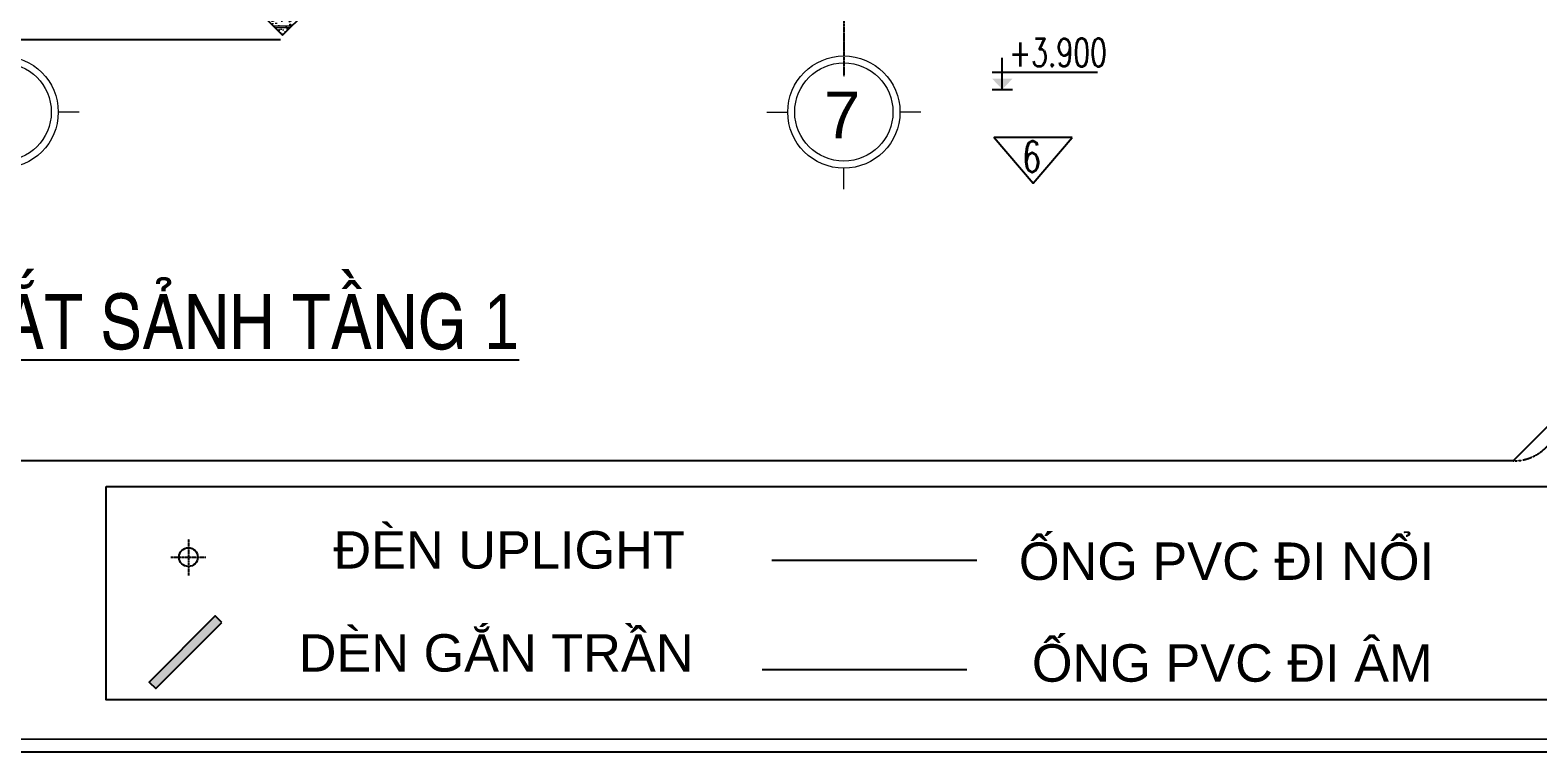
# Model space of a CAD drawing. Extents: x 134921 to 2525442, y -280073 to 23449.
# Drawn here: x 394712 to 410834, y -19306 to -11590 of the extents above; entities that cross this region are included whole.
import ezdxf
from ezdxf.enums import TextEntityAlignment as Align
from ezdxf.xclip import XClip

# ---------------------------------------------------------------- set-up
doc = ezdxf.new("R2010")
doc.units = 0
doc.header["$XCLIPFRAME"] = 2
for name, pattern in [('DASH2', [0.375, 0.25, -0.125]), ('DASHED', [0.75, 0.5, -0.25]), ('X_GRID$0$CENTER', [2, 1.25, -0.25, 0.25, -0.25])]:
    doc.linetypes.add(name, pattern=pattern)
doc.layers.get('0').update_dxf_attribs({"linetype": 'CONTINUOUS'})
doc.layers.get('Defpoints').update_dxf_attribs({"linetype": 'CONTINUOUS'})
for name, color, linetype, lineweight in [('A-ARROW', 4, 'CONTINUOUS', 20), ('DIA HINH', 8, 'CONTINUOUS', 5), ('dims', 1, 'CONTINUOUS', 18), ('HACTH', 251, 'CONTINUOUS', 9), ('KHUNG TEN SD3 - Ariyana$0$0-CON', 7, 'CONTINUOUS', 0), ('Kitchen_Equipment', 2, 'CONTINUOUS', 0), ('PL01$0$htch', 8, 'CONTINUOUS', 9), ('TEXT', 7, 'CONTINUOUS', 5), ('X_LANDSCAPE$0$CAY', 84, 'CONTINUOUS', 5)]:
    doc.layers.add(name, color=color, linetype=linetype, lineweight=lineweight)
for name, color, linetype in [('CDC-BETONG', 2, 'CONTINUOUS'), ('CHU', 3, 'CONTINUOUS'), ('chuyen-chi-tiet', 30, 'CONTINUOUS'), ('E- ONG PVC', 1, 'DASHED'), ('E-DIM1', 9, 'CONTINUOUS'), ('frame', 7, 'CONTINUOUS'), ('HBS-Text1', 2, 'CONTINUOUS'), ('I-DETL-PATT', 252, 'CONTINUOUS'), ('manh', 8, 'CONTINUOUS'), ('PL01$0$col', 5, 'CONTINUOUS'), ('signal', 5, 'CONTINUOUS'), ('TE', 7, 'CONTINUOUS'), ('X_GRID$0$A-GRID 1', 253, 'X_GRID$0$CENTER')]:
    doc.layers.add(name, color=color, linetype=linetype)
doc.styles.add('GHICHU', font='VHARIAL_1.TTF', dxfattribs={"height": 180})
doc.styles.add('GuideText', font='romans.shx', dxfattribs={"width": 0.75, "bigfont": 'vns.shx'})
doc.styles.add('HBS-TitleText', font='VHARIALN_1.TTF', dxfattribs={"width": 0.75})
doc.styles.add('TEXT1', font='VHARIAL_1.TTF', dxfattribs={"width": 0.85, "height": 200})

# ---------------------------------------------------------------- blocks, each defined once
blk = doc.blocks.new('PL01$0$X-ColumnGrid-1$0$C3545')
at = {"layer": 'PL01$0$htch', "ltscale": 5}
h = blk.add_hatch(dxfattribs=at)
h.set_pattern_fill('1BETONG2-BOP', color=256, scale=20, style=0, pattern_type=2)
h.set_pattern_definition([(50, (96209.34, 47291.99), (143.452, -12.5504), [15, -165]), (355, (96209.34, 47292), (-27.7503, 150.4384), [12, -132]), (100.4514, (96221.3, 47290.95), (115.702, 137.888), [12.748, -140.2284]), (46.1842, (96209.34, 47332), (213.448, -33.104), [22.5, -247.5]), (96.6356, (96227.13, 47329.23), (186.9325, 194.8236), [19.122, -210.3426]), (351.1842, (96209.34, 47332), (186.9324, 194.824), [18, -198]), (21, (96229.34, 47321.99), (119.3814, -80.5238), [15, -165]), (226, (96229.34, 47322), (134.3764, -73.108), [12, -132]), (71.4514, (96239.29, 47315.28), (168.0445, 64.506), [12.748, -140.2284]), (67.5, (96209.34, 47291.993), (-31.18324, 58.8749), [0, -130.4, 0, -134, 0, -132.5]), (4.5, (96209.34, 47291.99), (56.6702, 76.02064), [0, -76.4, 0, -127.4, 0, -50.5]), (327.5, (96164.74, 47291.993), (106.7645, -4.51097), [0, -50, 0, -156, 0, -207]), (317.5, (96144.74, 47291.99), (116.6372, 20.021), [0, -65, 0, -103.6, 0, -147]), (315, (96209.34, 47291.99), (60.1041, 60.1041), []), (315, (96209.34, 47316.49), (60.1041, 60.1041), [])])
h.paths.add_polyline_path([(89575, 45225), (89225, 45225), (89225, 44775), (89575, 44775)])
at = {"layer": 'CDC-BETONG', "ltscale": 5}
blk.add_lwpolyline([(89225, 44775), (89575, 44775), (89575, 45225), (89225, 45225)], close=True, dxfattribs=at)
blk = doc.blocks.new('PL01$0$X_COLUMN UPPER GROUND')
at = {"layer": 'PL01$0$col', "rotation": 68.82570963900916}
blk.add_blockref('PL01$0$X-ColumnGrid-1$0$C3545', (707793, 1152225), dxfattribs=at)
blk = doc.blocks.new('szdggh')
for p, q in [((401117, -438593.2), (401690.8, -438593.2)), ((401117, -438687.8), (401227.8, -438687.8))]:
    blk.add_line(p, q)
blk.add_lwpolyline([(401171.7, -438687.8), (401171.7, -438515.1)])
blk.add_solid([(401117, -438629.9), (401226.4, -438629.9), (401171.7, -438687.8)])
blk = doc.blocks.new('duong-doc')
at = {"layer": 'I-DETL-PATT'}
blk.add_line((1910357, 1053348), (1921847, 1053348), dxfattribs=at)
blk = doc.blocks.new('PL01$0$EX-PL01')
at = {"layer": 'signal'}
blk.add_lwpolyline([(-30782, 49811), (-31616, 49811), (-31199, 49324), (-30782, 49811)], dxfattribs=at)
at = {"rotation": 335.9196442255319}
blk.add_blockref('PL01$0$X_COLUMN UPPER GROUND', (-1187403, -806866), dxfattribs=at)
at = {"layer": 'Kitchen_Equipment', "linetype": 'ByBlock'}
blk.add_blockref('duong-doc', (-1961097, -1002488), dxfattribs=at)
at = {"layer": 'TE', "linetype": 'Continuous', "xscale": 1.960000000000036, "yscale": 1.960000000000036, "zscale": 1.960000000000036}
blk.add_blockref('szdggh', (-817827, 910154), dxfattribs=at)
at = {"layer": 'signal', "style": 'GuideText', "width": 0.7}
blk.add_text('6', height=330, dxfattribs=at).set_placement((-31216, 49442), align=Align.CENTER)
at = {"layer": 'TEXT', "style": 'GuideText', "width": 0.7}
blk.add_text('+3.900', height=300, dxfattribs=at).set_placement((-30934, 50572), align=Align.CENTER)
blk = doc.blocks.new('trujc')
at = {"layer": 'A-ARROW'}
blk.add_circle((762517, 1254561), 1050, dxfattribs=at)
at = {"layer": 'dims'}
for p, q in [((762517, 1256211), (762517, 1255761)), ((760867, 1254561), (761317, 1254561)), ((764167, 1254561), (763717, 1254561)), ((762517, 1252911), (762517, 1253361))]:
    blk.add_line(p, q, dxfattribs=at)
blk.add_circle((762517, 1254561), 1200, dxfattribs=at)
blk = doc.blocks.new('KHUNG TEN SD3 - Ariyana')
at = {"layer": 'Defpoints', "color": 1}
blk.add_lwpolyline([(527153.77, 1774368.57), (527559.52, 1774368.57), (527559.52, 1774655.49), (527153.77, 1774655.49)], close=True, dxfattribs=at)
at = {"layer": 'KHUNG TEN SD3 - Ariyana$0$0-CON', "const_width": 0.12}
blk.add_lwpolyline([(527162.72, 1774654.54), (527558.56, 1774654.54), (527558.56, 1774369.53), (527162.72, 1774369.53)], close=True, dxfattribs=at)
blk = doc.blocks.new('denhat1')
blk.add_circle((0, 2), 100)
at = {"layer": 'X_GRID$0$A-GRID 1'}
for p, q in [((0, 194), (0, -194)), ((-187, 2), (187, 2))]:
    blk.add_line(p, q, dxfattribs=at)
blk = doc.blocks.new('dendai')
at = {"layer": 'Defpoints'}
blk.add_lwpolyline([(742, 672), (672, 742), (-35, 35), (35, -35)], close=True, dxfattribs=at)

msp = doc.modelspace()

# ---------------------------------------------------------------- hatches: boundary and pattern name
at = {"layer": 'HACTH'}
h = msp.add_hatch(dxfattribs=at)
h.set_pattern_fill('DOTS', color=256, scale=5)
h.paths.add_polyline_path([(396762.412, -17923.541), (396691.701, -17852.83), (395984.594, -18559.937), (396055.305, -18630.648)])

# ---------------------------------------------------------------- linework, layer by layer
at = {"layer": 'chuyen-chi-tiet', "linetype": 'DASH2', "ltscale": 5}
msp.add_lwpolyline([(374787.753, 1477.067), (410569.675, 1477.067, -0.414213562), (411069.675, 977.067), (411069.675, -15696.459, -0.414213562), (410569.675, -16196.459), (374787.753, -16196.459, -0.414213562), (374287.753, -15696.459), (374287.753, 977.067, -0.414213562)], format="xyb", close=True, dxfattribs=at)
at = {"layer": 'E- ONG PVC', "linetype": 'ByBlock'}
msp.add_line((402643.813, -17256.343), (404833.532, -17256.343), dxfattribs=at)
at = {"layer": 'E- ONG PVC', "ltscale": 10}
msp.add_line((402539.364, -18426.683), (404729.083, -18426.683), dxfattribs=at)
at = {"layer": 'E-DIM1', "ltscale": 2}
msp.add_lwpolyline([(395525.964, -16470.823), (411005.52, -16470.823), (411005.52, -18750.696), (395525.964, -18750.696)], close=True, dxfattribs=at)
at = {"layer": 'X_GRID$0$A-GRID 1', "ltscale": 10}
msp.add_line((403412.96, 381.221), (403412.96, -12080.492), dxfattribs=at)

# ---------------------------------------------------------------- block references
msp.add_blockref('denhat1', (396404.583, -17226.65))
at = {"layer": 'DIA HINH'}
msp.add_blockref('dendai', (396019.95, -18595.292), dxfattribs=at)
at = {"layer": 'manh', "xscale": 141.2015414816, "yscale": 141.2015414816, "zscale": 141.2015414816}
msp.add_blockref('KHUNG TEN SD3 - Ariyana', (-74068995.912, -250562883.819), dxfattribs=at)
at = {"layer": 'manh'}
ref = msp.add_blockref('PL01$0$EX-PL01', (436637.96, -62549.724), dxfattribs=at)
XClip(ref).set_block_clipping_path([(-61850.2069655688, 64026.7909720901), (-26068.2850005854, 64026.7909720901), (-25568.2850005854, 63526.7909720901), (-25568.2850005854, 46853.2654497535), (-26068.2850005854, 46353.2654497535), (-61850.2069655688, 46353.2654497535), (-62350.2069655688, 46853.2654497535), (-62350.2069655688, 63526.7909720901)])
at = {"layer": 'X_LANDSCAPE$0$CAY', "xscale": 0.5, "yscale": 0.5, "zscale": 0.5}
for p in [(13154.587, -639746.167), (22154.587, -639746.167)]:
    msp.add_blockref('trujc', p, dxfattribs=at)

# ---------------------------------------------------------------- texts
at = {"layer": 'CHU', "color": 3, "style": 'GHICHU'}
for s, p in [('§ÌN UPLIGHT', (397955.382, -17346.855)), ('èNG PVC §I NæI', (405284.63, -17467.638)), ('DÌN G¾N TRÇN', (397583.989, -18448.471)), ('èNG PVC §I ¢M ', (405423.904, -18556.301))]:
    msp.add_text(s, height=400, rotation=0, dxfattribs=at).set_placement(p)
at = {"layer": 'frame', "color": 6, "ltscale": 2, "style": 'TEXT1'}
msp.add_text('7', height=500, dxfattribs=at).set_placement((403200.484, -12747.905))
at = {"layer": 'HBS-Text1', "style": 'HBS-TitleText'}
msp.add_text('%%UMÆt b»ng §I èNG ®Ìn h¾t s¶nh tÇng 1', height=588, dxfattribs=at).set_placement((392996.962, -14703.554), align=Align.MIDDLE_CENTER)

doc.saveas('drawing.dxf')
